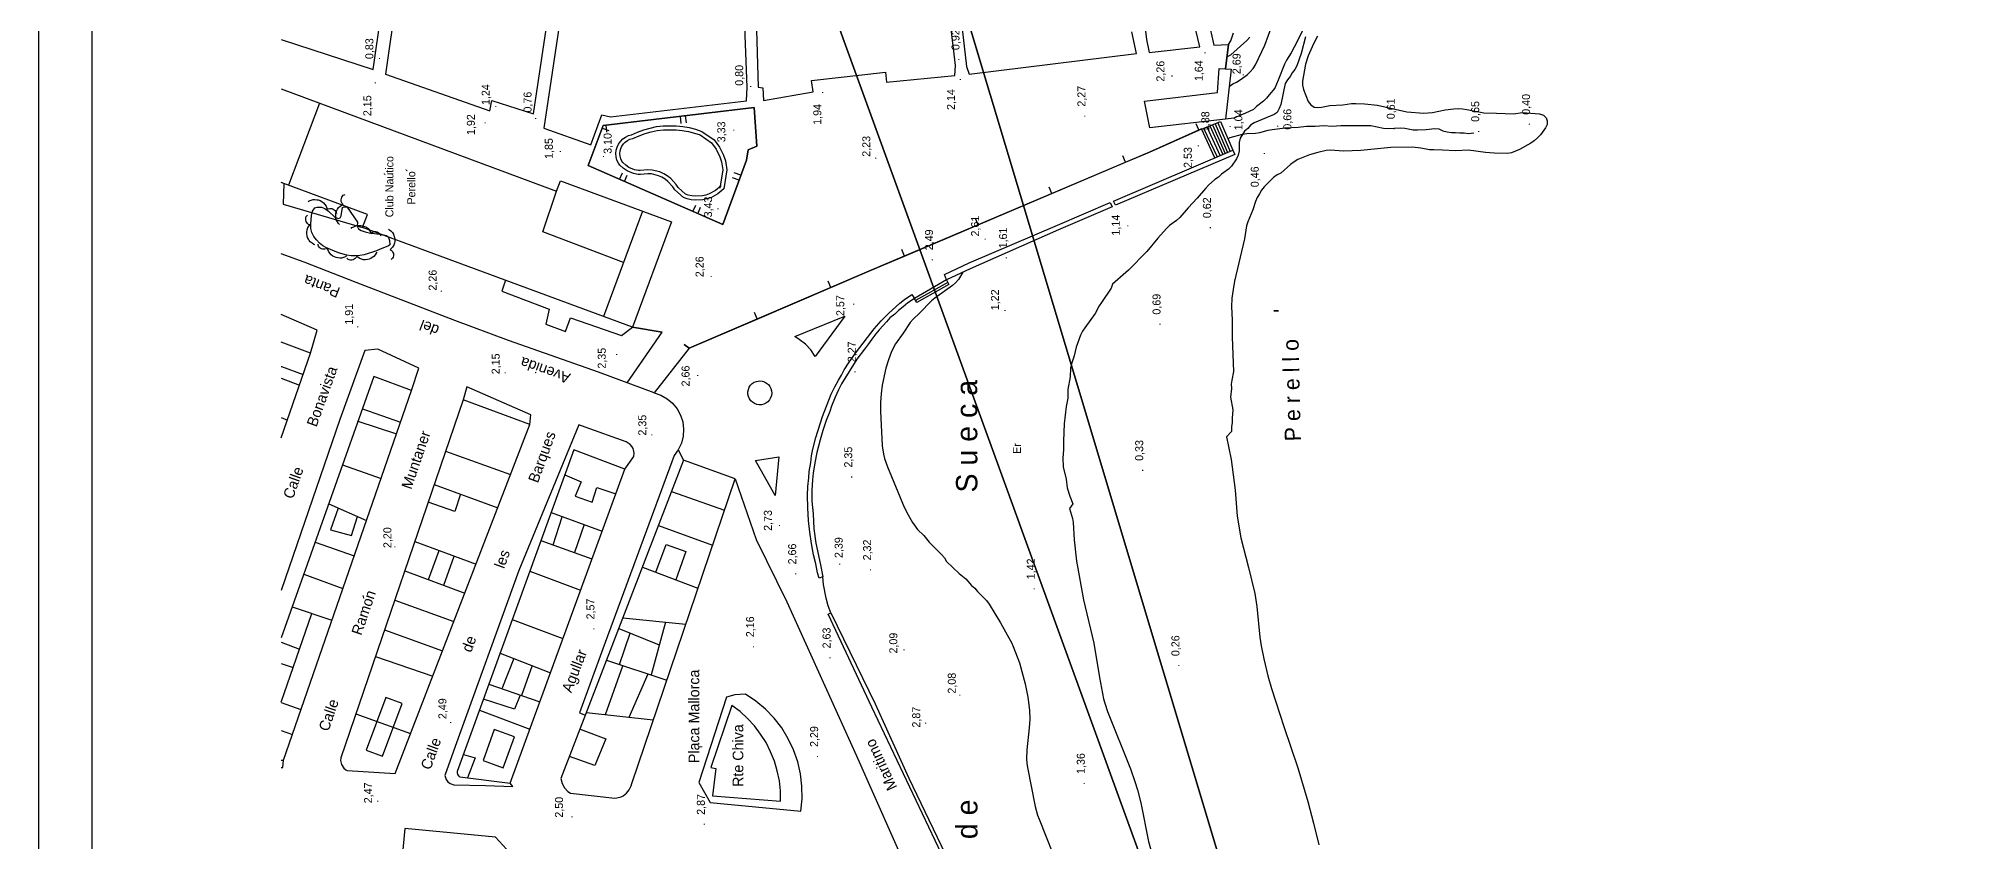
# Model space of a CAD drawing. Extents: x 735054 to 735644, y 4350981 to 4352008.
# Drawn here: x 735054.5 to 735415.9, y 4351273 to 4351423.5 of the extents above; entities that cross this region are included whole.
import ezdxf
from ezdxf.enums import TextEntityAlignment as Align

# ---------------------------------------------------------------- set-up
doc = ezdxf.new("R2010")
doc.units = 0
doc.layers.get('0').update_dxf_attribs({"linetype": 'CONTINUOUS'})
for name, color, linetype in [('1', 7, 'CONTINUOUS'), ('24', 7, 'CONTINUOUS'), ('26', 7, 'CONTINUOUS'), ('3', 7, 'CONTINUOUS'), ('36', 7, 'CONTINUOUS'), ('44', 7, 'CONTINUOUS'), ('48', 7, 'CONTINUOUS'), ('50', 7, 'CONTINUOUS'), ('53', 7, 'CONTINUOUS'), ('PATTERN_CLASS', 7, 'CONTINUOUS')]:
    doc.layers.add(name, color=color, linetype=linetype)

msp = doc.modelspace()

# ---------------------------------------------------------------- linework, layer by layer
at = {"layer": '1', "color": 0, "linetype": 'CONTINUOUS'}
for p, q in [((735276.98, 4351417.84), (735277.52, 4351422.41)), ((735174.73, 4351408.92), (735174.89, 4351407.6)), ((735175.72, 4351409.04), (735175.88, 4351407.71)), ((735160.14, 4351406.75), (735161.39, 4351406.29)), ((735160.83, 4351407.26), (735160.98, 4351405.94)), ((735271.98, 4351406.38), (735271.45, 4351407.56)), ((735271.99, 4351406.36), (735272.45, 4351406.57)), ((735274.95, 4351401.13), (735272.45, 4351406.57)), ((735272.88, 4351406.72), (735275.44, 4351401.33)), ((735273.49, 4351406.95), (735275.96, 4351401.56)), ((735274.02, 4351407.16), (735276.5, 4351401.79)), ((735274.51, 4351407.34), (735276.93, 4351401.97)), ((735275.04, 4351407.55), (735277.37, 4351402.16)), ((735275.54, 4351407.74), (735277.85, 4351402.36)), ((735163.41, 4351397.1), (735163.94, 4351398.32)), ((735186.16, 4351397.91), (735184.91, 4351398.37)), ((735258.24, 4351400.34), (735257.74, 4351401.53)), ((735164.32, 4351396.7), (735164.85, 4351397.92)), ((735185.81, 4351396.98), (735184.56, 4351397.44)), ((735244.43, 4351394.47), (735243.92, 4351395.67)), ((735177.15, 4351391.08), (735177.68, 4351392.3)), ((735178.06, 4351390.68), (735178.59, 4351391.9)), ((735230.61, 4351388.61), (735230.11, 4351389.81)), ((735216.8, 4351382.75), (735216.29, 4351383.95)), ((735189.21, 4351370.94), (735202.99, 4351376.85)), ((735202.99, 4351376.86), (735202.48, 4351378.06)), ((735224.68, 4351378.29), (735218.66, 4351374.78)), ((735224.92, 4351377.79), (735218.9, 4351374.39)), ((735165.84, 4351369.41), (735171.39, 4351368.5)), ((735189.2, 4351370.95), (735188.69, 4351372.15)), ((735164.81, 4351358.99), (735171.39, 4351368.5)), ((735117.34, 4351360.16), (735100, 4351311.17)), ((735174.41, 4351346.45), (735175.4, 4351344.46))]:
    msp.add_line(p, q, dxfattribs=at)
for points in [[(735157.03, 4351458.96), (735149.2, 4351406.7), (735158.03, 4351403.61), (735160.05, 4351409.21), (735161.71, 4351408.86), (735187.22, 4351411.82), (735187.29, 4351414.38), (735185.51, 4351461.4)], [(735187.98, 4351461.68), (735189.38, 4351414.4), (735190.26, 4351414.25), (735190.35, 4351411.89), (735199.67, 4351413.53), (735199.38, 4351415.66), (735213.22, 4351417.22), (735213.44, 4351415.37), (735226.27, 4351416.62), (735226.35, 4351418.48), (735221.58, 4351459.26)], [(735223.68, 4351459.55), (735228.42, 4351418.3), (735228.93, 4351416.83), (735260.28, 4351420.7), (735259.45, 4351424.79)], [(735257.71, 4351460.21), (735262.18, 4351423.31), (735262.64, 4351420.89), (735272.17, 4351421.96), (735271.13, 4351426.43)], [(735100, 4351423.36), (735117.2, 4351417.7), (735123.1, 4351458.62)], [(735125.45, 4351458.26), (735119.54, 4351416.85), (735139.1, 4351409.98), (735139.44, 4351411.92), (735147.29, 4351409.43), (735154.7, 4351459.13)], [(735277.65, 4351414.55), (735278.32, 4351415.01), (735279.05, 4351415.35), (735279.74, 4351415.76), (735281.02, 4351416.74), (735281.63, 4351417.3), (735282.15, 4351417.92), (735282.6, 4351418.6), (735284.32, 4351422.25), (735285.7, 4351426.05), (735286.89, 4351429.07), (735287.71, 4351430.47), (735288.39, 4351431.95), (735288.77, 4351433.53), (735289.26, 4351435.07), (735290.86, 4351438.81), (735291.61, 4351441.98), (735291.85, 4351442.75), (735292.5, 4351444.23), (735292.9, 4351444.93), (735293.79, 4351446.28), (735294.38, 4351447.78), (735294.34, 4351447.92)], [(735273.73, 4351427.01), (735274.82, 4351422.27), (735277.52, 4351422.41)], [(735261.82, 4351411.76), (735275.47, 4351413.38), (735275.76, 4351417.93), (735278.03, 4351417.77), (735276.95, 4351408.43), (735262.8, 4351406.76), (735261.82, 4351411.76)], [(735100, 4351414.12), (735151.58, 4351394.89), (735152.31, 4351396.87), (735173.14, 4351389.18), (735165.84, 4351369.41), (735115.22, 4351388.1), (735116.13, 4351390.56), (735100, 4351396.52)], [(735188.61, 4351410.57), (735189.16, 4351403.35), (735187.5, 4351402.67), (735187.2, 4351400.74), (735182.74, 4351388.63), (735157.49, 4351399.69), (735160.31, 4351407.2), (735188.61, 4351410.57)], [(735258.25, 4351400.32), (735262.7, 4351402.21), (735271.98, 4351406.36)], [(735272.47, 4351406.56), (735276.06, 4351407.94), (735278.38, 4351402.59)], [(735277.44, 4351404.75), (735277.86, 4351404.94), (735280.19, 4351405.59), (735281, 4351405.71), (735282.61, 4351405.77), (735283.4, 4351405.92), (735284.96, 4351406.34), (735285.75, 4351406.48), (735288.16, 4351406.81), (735290.57, 4351406.88), (735292.16, 4351407.1), (735293.77, 4351407.08), (735295.38, 4351407.22), (735296.99, 4351407.11), (735298.59, 4351407.2), (735304.22, 4351407.19), (735306.6, 4351406.74), (735307.4, 4351406.65), (735309.8, 4351406.78), (735310.6, 4351406.74), (735312.18, 4351406.42), (735312.98, 4351406.39), (735314.59, 4351406.46), (735316.19, 4351406.67), (735316.99, 4351406.57), (735317.71, 4351406.21), (735318.5, 4351406.02), (735319.31, 4351405.91), (735320.11, 4351405.92), (735320.91, 4351405.82), (735321.71, 4351405.84), (735322.5, 4351405.71), (735323.51, 4351405.87)], [(735256.33, 4351392.27), (735256.01, 4351393.05), (735278.38, 4351402.59), (735278.73, 4351401.8), (735256.33, 4351392.27)], [(735230.62, 4351388.6), (735244.43, 4351394.46), (735258.24, 4351400.32)], [(735255.72, 4351391.97), (735245.7, 4351387.69), (735229.13, 4351380.37), (735224.68, 4351378.29), (735224.32, 4351379.26), (735228.96, 4351381.45), (735245.46, 4351388.53), (735255.36, 4351392.78), (735255.72, 4351391.97)], [(735203, 4351376.85), (735210.56, 4351380.09), (735216.8, 4351382.74), (735230.61, 4351388.6)], [(735176.46, 4351365.48), (735169.9, 4351357.13), (735159.43, 4351360.96), (735142.58, 4351366.94), (735132.55, 4351370.67), (735114.04, 4351377.77), (735104.29, 4351381.58), (735100, 4351383.14)], [(735142.02, 4351378.2), (735141.33, 4351376.19), (735150.19, 4351372.8), (735149.59, 4351369.98), (735153.29, 4351368.63), (735154.19, 4351371.18), (735163.77, 4351367.85), (735165.84, 4351369.41)], [(735224.68, 4351378.29), (735225.1, 4351377.43), (735219.14, 4351374.01), (735218.66, 4351374.78)], [(735218.66, 4351374.78), (735217.45, 4351373.96), (735216.53, 4351373.24), (735215.69, 4351372.54), (735214.97, 4351371.87), (735214.08, 4351371.15), (735213.46, 4351370.42), (735212.83, 4351369.73), (735212.07, 4351368.93), (735211.43, 4351368.15), (735210.68, 4351367.19), (735210.08, 4351366.32), (735209.3, 4351365.32), (735207.87, 4351363.44), (735205.03, 4351358.81), (735204.44, 4351357.69), (735203.8, 4351356.32), (735203.15, 4351354.61), (735202.79, 4351353.63), (735202.12, 4351351.89), (735201.5, 4351350.07), (735201.02, 4351348.28), (735200.38, 4351345.93), (735200.02, 4351343.96), (735199.71, 4351342.02), (735199.57, 4351340.79), (735199.43, 4351338.89), (735199.46, 4351336.82), (735199.66, 4351334.43), (735199.79, 4351331.64), (735200.2, 4351328.94), (735201.04, 4351324.87), (735201.5, 4351322.64), (735200.8, 4351322.39), (735200.53, 4351323.36), (735200.16, 4351325.03), (735199.76, 4351326.77), (735199.39, 4351328.85), (735199.05, 4351331), (735198.81, 4351333.2), (735198.69, 4351335.52), (735198.64, 4351337.86), (735198.72, 4351339.53), (735198.86, 4351341.18), (735198.97, 4351342.37), (735199.25, 4351344.02), (735199.36, 4351345.29), (735199.6, 4351346.52), (735200.18, 4351348.76), (735201.47, 4351352.68), (735203.05, 4351356.87), (735203.75, 4351358.25), (735204.41, 4351359.46), (735204.98, 4351360.42), (735205.53, 4351361.4), (735206.44, 4351362.88), (735207.8, 4351364.82), (735211.13, 4351369.09), (735212.42, 4351370.59), (735213.81, 4351371.99), (735215.91, 4351373.9), (735216.81, 4351374.6), (735218.18, 4351375.53), (735218.66, 4351374.78)], [(735105.46, 4351364.57), (735106.75, 4351368.87), (735100, 4351371.8)], [(735175.53, 4351366.14), (735176.46, 4351365.48), (735189.2, 4351370.94)], [(735100, 4351348.7), (735105.46, 4351364.57), (735100, 4351366.63)], [(735124.41, 4351357.56), (735125.76, 4351361.74), (735118.11, 4351365.32), (735115.64, 4351365.04), (735111, 4351352.12), (735100, 4351320.06)], [(735100, 4351288.25), (735100.4, 4351288.22), (735124.41, 4351357.56), (735117.34, 4351360.16)], [(735146.61, 4351351.2), (735146.79, 4351352.96), (735134.78, 4351358.26), (735134.11, 4351355.82)], [(735134.11, 4351355.82), (735111.16, 4351288.71), (735111.1, 4351288.18), (735111.27, 4351287.42), (735111.71, 4351286.77), (735112.12, 4351286.45), (735112.36, 4351286.34), (735121.35, 4351285.77), (735146.61, 4351351.2), (735134.11, 4351355.82)], [(735169.9, 4351357.13), (735171.16, 4351356.68), (735172.32, 4351356.01), (735173.34, 4351355.14), (735174.19, 4351354.1), (735174.82, 4351352.91), (735175.23, 4351351.64), (735175.39, 4351350.3), (735175.31, 4351348.97), (735174.98, 4351347.67), (735174.41, 4351346.45), (735173.64, 4351345.36), (735160.27, 4351309.13), (735155.87, 4351297.14), (735157, 4351296.68)], [(735164.39, 4351342.8), (735166.08, 4351345.2), (735166.13, 4351345.8), (735166.03, 4351346.4), (735165.93, 4351346.69), (735165.78, 4351346.96), (735165.4, 4351347.43), (735164.63, 4351347.92), (735156.96, 4351350.7), (735155.77, 4351351.09), (735144.55, 4351323.83), (735132.56, 4351290.81), (735130.67, 4351285.39), (735130.91, 4351284.64), (735131.23, 4351284.22), (735131.63, 4351283.89), (735132.36, 4351283.61), (735138.3, 4351283.52), (735143.39, 4351283.3), (735142.89, 4351283.97)], [(735154.82, 4351346.4), (735132.99, 4351286.14), (735132.96, 4351285.9), (735133.03, 4351285.55), (735133.25, 4351285.26), (735133.35, 4351285.19), (735133.46, 4351285.14), (735142.89, 4351283.97), (735164.39, 4351342.8), (735154.82, 4351346.4)], [(735175.4, 4351344.46), (735152.42, 4351284.79), (735152.62, 4351283.88), (735153.05, 4351283.07), (735153.69, 4351282.4), (735154.21, 4351282.07), (735162.5, 4351281.12), (735162.9, 4351281.16), (735163.69, 4351281.38), (735164.06, 4351281.57), (735164.71, 4351282.06), (735165.23, 4351282.7), (735165.57, 4351283.45), (735165.68, 4351283.85), (735185.04, 4351340.97), (735175.4, 4351344.46)], [(735185.04, 4351340.97), (735189.03, 4351329.59), (735194.76, 4351317.92)], [(735203.03, 4351315.89), (735202.5, 4351317.2), (735202.13, 4351318.59), (735201.61, 4351321.15), (735201.5, 4351322.64)], [(735194.76, 4351317.92), (735207.79, 4351289.08), (735224.99, 4351250.35)], [(735202.51, 4351315.63), (735203.03, 4351315.89), (735211.28, 4351298.78), (735217.62, 4351284.85), (735241.03, 4351236.08), (735240.36, 4351235.7), (735210.68, 4351298.2), (735202.51, 4351315.63)], [(735178.24, 4351284.06), (735180.41, 4351280.32), (735197.38, 4351278.68), (735197.61, 4351281.01), (735197.58, 4351283.35), (735197.31, 4351285.67), (735196.79, 4351287.95), (735196.02, 4351290.17), (735195.02, 4351292.28), (735193.79, 4351294.28), (735192.36, 4351296.13), (735190.74, 4351297.82), (735188.94, 4351299.32), (735187, 4351300.63), (735185.03, 4351300.49), (735183.47, 4351300.06), (735178.24, 4351284.06)], [(735180.81, 4351281.57), (735193.59, 4351280.58), (735193.55, 4351282.48), (735193.35, 4351284.38), (735192.97, 4351286.24), (735192.43, 4351288.07), (735191.72, 4351289.84), (735190.86, 4351291.54), (735189.84, 4351293.15), (735188.68, 4351294.67), (735187.4, 4351296.07), (735185.99, 4351297.36), (735184.47, 4351298.51), (735180.49, 4351286.87), (735181.42, 4351286.69), (735180.81, 4351281.57)], [(735100, 4351286.89), (735100.3, 4351286.86), (735100.4, 4351288.22)], [(735123.18, 4351275.43), (735111.55, 4351152.06), (735113.25, 4351150.2), (735129.66, 4351148.53), (735131.88, 4351150.1), (735142.24, 4351271.59), (735140.12, 4351273.8), (735123.18, 4351275.43)]]:
    msp.add_lwpolyline(points, dxfattribs=at)
at = {"layer": '24', "color": 0, "linetype": 'CONTINUOUS'}
for points in [[(735294.2, 4351423.95), (735293.49, 4351422.5), (735292.5, 4351420.27), (735292, 4351418.73), (735291.42, 4351415.56), (735291.39, 4351414.76), (735291.57, 4351413.98), (735292.47, 4351411.73), (735292.94, 4351411.08), (735293.58, 4351410.65), (735294.15, 4351410.59), (735294.96, 4351410.67), (735296.55, 4351410.97), (735298.99, 4351411.07), (735300.61, 4351411.32), (735301.42, 4351411.36), (735303.04, 4351411.31), (735305.46, 4351411.01), (735310.97, 4351409.78), (735314.18, 4351409.55), (735315.8, 4351409.65), (735318.18, 4351410.15), (735319.79, 4351410.37), (735320.6, 4351410.41), (735321.4, 4351410.36), (735322.19, 4351410.23), (735325.37, 4351409.57), (735327.79, 4351409.55), (735330.99, 4351409.4), (735332.61, 4351409.63), (735334.23, 4351409.56), (735335.84, 4351409.4), (735336.61, 4351409.13), (735337.08, 4351408.67), (735337.29, 4351408.09), (735337.26, 4351407.38), (735336.96, 4351406.79), (735335.99, 4351405.49), (735335.46, 4351404.89), (735334.85, 4351404.36), (735334.18, 4351403.92), (735332.07, 4351402.73), (735331.35, 4351402.38), (735330.57, 4351402.12), (735329.76, 4351402), (735327.34, 4351402.02), (735325.74, 4351402.16), (735322.52, 4351402.58), (735320.09, 4351402.49), (735317.65, 4351402.62), (735316.03, 4351402.63), (735315.22, 4351402.68), (735313.62, 4351402.97), (735312.02, 4351403.17), (735307.99, 4351403.11), (735302.32, 4351402.56), (735300.7, 4351402.46), (735299.08, 4351402.42), (735296.67, 4351402.58), (735295.87, 4351402.51), (735294.29, 4351402.17), (735292.74, 4351401.74), (735290.51, 4351400.82), (735289.82, 4351400.4), (735289.18, 4351399.89), (735287.35, 4351398.3), (735286.63, 4351397.95), (735285.96, 4351397.5), (735284.25, 4351395.75), (735283.74, 4351395.11), (735283.32, 4351394.42), (735282.93, 4351393.7), (735282.62, 4351392.96), (735282.09, 4351391.43), (735281.15, 4351389.18), (735280.92, 4351388.39), (735280.54, 4351385.98), (735278.69, 4351378.04), (735278.4, 4351376.45), (735278.17, 4351374.83), (735278.08, 4351373.21), (735278.24, 4351370.78)], [(735278.24, 4351370.78), (735278.23, 4351367.54), (735278.49, 4351361.08), (735278.14, 4351359.51), (735278.04, 4351358.71), (735278.07, 4351357.91), (735277.93, 4351356.31), (735278.37, 4351353.94), (735278.23, 4351352.34), (735278.24, 4351351.54), (735278.08, 4351350.75), (735278.1, 4351349.84)], [(735278.1, 4351349.84), (735277.17, 4351348.89), (735278.06, 4351344.61), (735278.8, 4351338.86), (735279.14, 4351333.99), (735279.86, 4351329.92), (735281.31, 4351324.35), (735282.45, 4351319.5), (735282.85, 4351317.05), (735283.44, 4351311.31), (735283.69, 4351309.67), (735284.16, 4351307.27), (735284.92, 4351304.06), (735285.6, 4351301.69), (735287.91, 4351294.58), (735290.54, 4351286.83), (735292.43, 4351280.51), (735293.46, 4351276.47), (735294.44, 4351272.4)]]:
    msp.add_lwpolyline(points, dxfattribs=at)
at = {"layer": '26', "color": 0, "linetype": 'CONTINUOUS'}
for points in [[(735182.93, 4351395.36), (735181.79, 4351394.39), (735180.48, 4351393.69), (735179.77, 4351393.46), (735179.04, 4351393.3), (735177.56, 4351393.22), (735176.82, 4351393.3), (735176.09, 4351393.46), (735175.39, 4351393.7), (735173.78, 4351395.13), (735173.41, 4351395.71), (735172.48, 4351396.73), (735171.93, 4351397.16), (735171.34, 4351397.51), (735170.71, 4351397.8), (735169.37, 4351398.13), (735168.68, 4351398.18), (735167.31, 4351398.03), (735166.87, 4351398.05), (735166.01, 4351398.21), (735164.8, 4351398.71), (735164.08, 4351399.21), (735163.45, 4351399.81), (735163.18, 4351400.16), (735162.92, 4351400.72), (735162.76, 4351401.33), (735162.71, 4351401.95), (735162.77, 4351402.57), (735162.93, 4351403.17), (735163.19, 4351403.74), (735163.55, 4351404.25), (735163.99, 4351404.69), (735164.49, 4351405.06), (735165.06, 4351405.33), (735165.66, 4351405.5), (735166.78, 4351406), (735167.94, 4351406.42), (735169.13, 4351406.75), (735170.34, 4351407), (735171.56, 4351407.15), (735174.02, 4351407.17), (735175.25, 4351407.04), (735176.46, 4351406.82), (735177.66, 4351406.51), (735178.83, 4351406.12), (735181.15, 4351404.54), (735182.14, 4351403.17), (735182.89, 4351401.64), (735183.23, 4351400.57), (735183.5, 4351398.9), (735182.93, 4351395.36)], [(735182.44, 4351395.93), (735181.37, 4351395.01), (735180.19, 4351394.38), (735179.57, 4351394.18), (735178.94, 4351394.05), (735177.58, 4351393.97), (735176.94, 4351394.04), (735176.29, 4351394.18), (735175.78, 4351394.36), (735174.36, 4351395.62), (735174.01, 4351396.17), (735172.99, 4351397.28), (735172.35, 4351397.78), (735171.69, 4351398.17), (735170.96, 4351398.51), (735169.49, 4351398.87), (735168.67, 4351398.93), (735167.29, 4351398.78), (735166.96, 4351398.8), (735166.22, 4351398.93), (735165.16, 4351399.37), (735164.56, 4351399.79), (735164.01, 4351400.31), (735163.82, 4351400.55), (735163.63, 4351400.98), (735163.5, 4351401.46), (735163.46, 4351401.94), (735163.51, 4351402.44), (735163.64, 4351402.92), (735163.84, 4351403.36), (735164.13, 4351403.77), (735164.48, 4351404.12), (735164.88, 4351404.41), (735165.32, 4351404.63), (735165.92, 4351404.79), (735167.06, 4351405.3), (735168.17, 4351405.7), (735169.31, 4351406.02), (735170.46, 4351406.26), (735171.61, 4351406.4), (735173.98, 4351406.42), (735175.14, 4351406.3), (735176.3, 4351406.09), (735177.45, 4351405.79), (735178.49, 4351405.44), (735180.62, 4351403.99), (735181.49, 4351402.78), (735182.19, 4351401.36), (735182.5, 4351400.4), (735182.74, 4351398.9), (735182.19, 4351395.48)]]:
    msp.add_lwpolyline(points, dxfattribs=at)
at = {"layer": '3', "color": 0, "linetype": 'CONTINUOUS'}
for p, q in [((735107.19, 4351411.43), (735101.32, 4351396.03)), ((735167.69, 4351391.18), (735160.38, 4351371.42)), ((735100, 4351359.87), (735103.38, 4351358.53)), ((735100, 4351352.46), (735101.14, 4351352.01)), ((735114.37, 4351351.78), (735121.6, 4351349.44)), ((735115.19, 4351354.09), (735122.33, 4351351.58)), ((735130.8, 4351346.15), (735142.98, 4351341.82)), ((735111.49, 4351343.64), (735118.69, 4351341.06)), ((735128.66, 4351339.9), (735140.57, 4351335.57)), ((735173.16, 4351338.64), (735183.05, 4351335.1)), ((735108.88, 4351336.27), (735115.96, 4351333.18)), ((735150.56, 4351334.65), (735160.14, 4351331.19)), ((735150.98, 4351328.59), (735152.66, 4351333.89)), ((735148.67, 4351329.43), (735158.23, 4351325.96)), ((735156.76, 4351332.4), (735154.94, 4351327.15)), ((735170.69, 4351332.23), (735180.84, 4351328.58)), ((735106.35, 4351329.13), (735113.67, 4351326.54)), ((735125.02, 4351329.26), (735136.5, 4351325.01)), ((735127.57, 4351322.1), (735129.59, 4351327.56)), ((735130.46, 4351321.03), (735132.43, 4351326.51)), ((735104.21, 4351323.09), (735111.56, 4351320.45)), ((735123.14, 4351323.75), (735134.4, 4351319.57)), ((735146.59, 4351323.7), (735156.09, 4351320.1)), ((735167.69, 4351324.44), (735178.1, 4351320.5)), ((735100, 4351299.1), (735105.74, 4351315.75)), ((735102.05, 4351316.98), (735109.5, 4351314.51)), ((735121.26, 4351318.25), (735132.34, 4351314.24)), ((735164.02, 4351314.91), (735175.82, 4351313.77)), ((735119.36, 4351312.7), (735130.22, 4351308.75)), ((735143.3, 4351314.61), (735152.78, 4351311.03)), ((735163.25, 4351312.93), (735170.83, 4351309.84)), ((735163.38, 4351306.17), (735165.42, 4351312.04)), ((735171.99, 4351314.13), (735169.32, 4351304.23)), ((735100, 4351310.36), (735103.42, 4351309.03)), ((735117.65, 4351307.71), (735128.39, 4351304.02)), ((735141.01, 4351308.29), (735150.45, 4351304.65)), ((735100, 4351306.36), (735102.24, 4351305.62)), ((735143.57, 4351307.3), (735141.35, 4351301.63)), ((735147, 4351305.98), (735145.03, 4351300.35)), ((735160.78, 4351296.78), (735164.03, 4351305.96)), ((735160.96, 4351306.97), (735172.26, 4351303.27)), ((735165.2, 4351296.3), (735168.75, 4351304.41)), ((735138.91, 4351302.49), (735148.44, 4351299.16)), ((735100, 4351299.07), (735103.69, 4351297.73)), ((735113.96, 4351296.91), (735124.24, 4351293.25)), ((735137.14, 4351297.6), (735146.57, 4351294.06)), ((735157.19, 4351297.17), (735169.73, 4351295.82)), ((735100, 4351293.84), (735102.08, 4351293.09))]:
    msp.add_line(p, q, dxfattribs=at)
for points in [[(735164.11, 4351381.52), (735149, 4351387.27), (735151.58, 4351394.89)], [(735100, 4351362.03), (735100.01, 4351362.06), (735104.07, 4351360.53)], [(735153.12, 4351341.71), (735156.18, 4351340.42), (735155.09, 4351337.71), (735158.26, 4351336.6), (735159.17, 4351339.37), (735162.7, 4351338.18)], [(735133.6, 4351338.1), (735132.5, 4351334.87), (735127.54, 4351336.61)], [(735110.65, 4351335.49), (735109.21, 4351331.44), (735113.14, 4351330.39), (735114.27, 4351333.91)], [(735170.22, 4351323.47), (735172.15, 4351328.69), (735175.8, 4351327.37), (735173.93, 4351322.07)], [(735144.76, 4351300.44), (735143.72, 4351297.79), (735137.9, 4351299.71)], [(735119.62, 4351300), (735115.93, 4351290.15), (735118.97, 4351289), (735122.66, 4351298.85), (735119.62, 4351300)], [(735139.92, 4351293.99), (735137.81, 4351288.19), (735141.59, 4351286.81), (735143.7, 4351292.61), (735139.92, 4351293.99)], [(735155.99, 4351294.06), (735160.82, 4351292.26), (735158.77, 4351287.22), (735154.02, 4351288.94)], [(735134.13, 4351289.29), (735136.32, 4351288.69), (735134.93, 4351284.95)]]:
    msp.add_lwpolyline(points, dxfattribs=at)
at = {"layer": '44', "color": 0, "linetype": 'CONTINUOUS'}
for points in [[(735291.98, 4351423.86), (735291.17, 4351420.73), (735290.37, 4351418.43), (735290, 4351417.72), (735289.49, 4351417.09), (735289.1, 4351416.38), (735288.57, 4351415.78), (735288.17, 4351415.07), (735287.32, 4351411.13), (735287.04, 4351410.38), (735286.64, 4351409.68), (735286.09, 4351409.26), (735282.36, 4351407.71), (735281.67, 4351407.28), (735281.16, 4351406.66), (735280.52, 4351406.18), (735279.71, 4351404.85), (735279.53, 4351404.06), (735279.54, 4351402.46), (735279.38, 4351401.67), (735279.02, 4351400.95), (735278.13, 4351399.61), (735277.54, 4351399.05), (735276.21, 4351398.12), (735275.65, 4351397.53), (735274.98, 4351397.09), (735273.78, 4351396.02), (735273.22, 4351395.44), (735271.66, 4351393.57), (735269.96, 4351391.81), (735268.42, 4351389.95), (735267.8, 4351389.41), (735266.5, 4351388.47), (735265.92, 4351387.91), (735264.3, 4351386.1), (735262.22, 4351383.63), (735258.78, 4351380.13), (735255.78, 4351377.46), (735255.56, 4351376.71), (735253.71, 4351374.07), (735253.27, 4351373.39), (735252.53, 4351371.95), (735250.64, 4351369.32), (735250.19, 4351368.65), (735249.81, 4351367.94), (735248.98, 4351365.66), (735248.59, 4351364.07), (735248.11, 4351362.53), (735247.95, 4351361.72), (735247.84, 4351360.12), (735247.42, 4351357.71), (735247.42, 4351356.11), (735247.14, 4351354.53), (735246.74, 4351351.32), (735246.63, 4351348.09), (735246.64, 4351346.49), (735246.49, 4351344.87), (735246.54, 4351343.25)], [(735291.46, 4351425.16), (735290.44, 4351422.95), (735289.29, 4351420.81), (735288.42, 4351419.45), (735288.05, 4351418.74), (735286.87, 4351415.69), (735286.21, 4351414.19), (735285.13, 4351412.98), (735284.65, 4351412.33), (735284.07, 4351411.77), (735282.77, 4351410.79), (735282.2, 4351410.21), (735280.75, 4351409.54), (735278.51, 4351408.62), (735276.95, 4351408.43)], [(735277.24, 4351420.09), (735277.95, 4351420.46), (735280.95, 4351423.18), (735281.52, 4351423.76)], [(735277.52, 4351422.41), (735277.99, 4351423.06), (735278.47, 4351424.58)], [(735227.73, 4351379.72), (735226.91, 4351378.34), (735226.38, 4351377.74), (735225.78, 4351377.21), (735222.5, 4351374.84), (735221.88, 4351374.33), (735219.61, 4351372.02), (735218.41, 4351370.92), (735217.87, 4351370.32), (735216.53, 4351368.28), (735215.12, 4351366.28), (735214.36, 4351364.84), (735213.78, 4351363.32), (735213.31, 4351361.74), (735212.63, 4351358.52), (735212.42, 4351356.9), (735212.32, 4351355.28), (735212.3, 4351353.65), (735212.62, 4351347.19), (735212.87, 4351345.59), (735213.07, 4351344.79), (735213.6, 4351343.22), (735216.73, 4351335.68), (735217.47, 4351334.23), (735218.31, 4351332.81), (735219.27, 4351331.5), (735220.43, 4351330.35), (735221.44, 4351329.09), (735223.77, 4351326.81), (735224.28, 4351326.19), (735224.69, 4351325.49), (735227.06, 4351323.26), (735228.3, 4351322.22), (735229.35, 4351320.99), (735229.99, 4351320.51), (735230.5, 4351319.89), (735232.21, 4351318.15), (735232.68, 4351317.5), (735234.82, 4351314.02), (735236.39, 4351311.21)], [(735246.54, 4351343.25), (735247.09, 4351340.9), (735247.32, 4351339.31), (735247.78, 4351337.76), (735248.37, 4351336.27)], [(735248.37, 4351336.27), (735247.75, 4351335.42), (735248.31, 4351333.56), (735248.44, 4351332.77), (735248.64, 4351329.55), (735249.07, 4351325.53), (735250.34, 4351318.29), (735252.27, 4351310.21), (735253.36, 4351303.73), (735254.14, 4351299.75), (735254.36, 4351298.94), (735254.88, 4351297.37), (735259.18, 4351286.6), (735259.98, 4351284.23), (735260.47, 4351282.66), (735261.09, 4351280.26), (735262.54, 4351273.03), (735262.96, 4351271.43)], [(735236.39, 4351311.21), (735236.88, 4351310.33), (735237.2, 4351309.58), (735238.34, 4351306.52), (735239.43, 4351302.55), (735239.95, 4351300.07), (735240.23, 4351297.62), (735240.29, 4351295.96), (735240.2, 4351294.33), (735239.75, 4351290.18), (735239.7, 4351288.51), (735239.75, 4351287.67), (735239.86, 4351286.87), (735241.32, 4351279.56), (735241.76, 4351277.93), (735242.03, 4351277.17), (735249.68, 4351257.92)]]:
    msp.add_lwpolyline(points, dxfattribs=at)
at = {"layer": '53', "color": 0, "linetype": 'CONTINUOUS'}
for points in [[(735100.5, 4351396.33), (735100.33, 4351392.46), (735115.22, 4351388.1)], [(735105.05, 4351392.97), (735105.24, 4351393.1), (735105.58, 4351393.23), (735105.99, 4351393.34), (735106.31, 4351393.35), (735106.63, 4351393.31), (735106.94, 4351393.26), (735107.27, 4351393.15), (735107.6, 4351392.97), (735107.91, 4351392.74), (735108.17, 4351392.44), (735108.39, 4351392.07), (735108.52, 4351391.72), (735108.55, 4351391.48), (735108.8, 4351391.6), (735109.08, 4351391.69), (735109.29, 4351391.69), (735109.5, 4351391.66), (735109.74, 4351391.56), (735109.93, 4351391.44), (735110.12, 4351391.27), (735110.25, 4351391.1), (735110.29, 4351390.9), (735110.32, 4351390.74)], [(735110.89, 4351388.66), (735110.71, 4351388.82), (735110.52, 4351389.13), (735110.32, 4351389.5), (735110.25, 4351389.81), (735110.22, 4351390.13), (735110.2, 4351390.45), (735110.24, 4351390.8), (735110.35, 4351391.16), (735110.51, 4351391.51), (735110.74, 4351391.83), (735111.06, 4351392.12), (735111.38, 4351392.32), (735111.61, 4351392.41), (735111.43, 4351392.62), (735111.29, 4351392.87), (735111.25, 4351393.08), (735111.22, 4351393.29), (735111.27, 4351393.55), (735111.35, 4351393.76), (735111.48, 4351393.98), (735111.62, 4351394.14), (735111.81, 4351394.22), (735111.95, 4351394.28)], [(735106.31, 4351384.88), (735106.08, 4351384.94), (735105.77, 4351385.14), (735105.44, 4351385.4), (735105.24, 4351385.64), (735105.08, 4351385.92), (735104.92, 4351386.2), (735104.82, 4351386.54), (735104.76, 4351386.91), (735104.76, 4351387.3), (735104.83, 4351387.68), (735105, 4351388.08), (735105.2, 4351388.39), (735105.37, 4351388.57), (735105.12, 4351388.69), (735104.88, 4351388.86), (735104.76, 4351389.03), (735104.65, 4351389.21), (735104.58, 4351389.46), (735104.57, 4351389.68), (735104.58, 4351389.94), (735104.64, 4351390.15), (735104.78, 4351390.3), (735104.89, 4351390.42)], [(735113.09, 4351387.91), (735113.25, 4351388.07), (735113.57, 4351388.25), (735113.96, 4351388.43), (735114.27, 4351388.49), (735114.59, 4351388.5), (735114.91, 4351388.5), (735115.26, 4351388.44), (735115.61, 4351388.31), (735115.95, 4351388.14), (735116.25, 4351387.89), (735116.53, 4351387.55), (735116.71, 4351387.23), (735116.79, 4351387), (735117.01, 4351387.16), (735117.27, 4351387.29), (735117.48, 4351387.32), (735117.69, 4351387.33), (735117.95, 4351387.27), (735118.15, 4351387.18), (735118.36, 4351387.05), (735118.52, 4351386.89), (735118.59, 4351386.7), (735118.65, 4351386.55)], [(735120.07, 4351387.8), (735120.28, 4351387.69), (735120.56, 4351387.45), (735120.84, 4351387.14), (735121, 4351386.86), (735121.11, 4351386.56), (735121.22, 4351386.26), (735121.27, 4351385.91), (735121.26, 4351385.54), (735121.21, 4351385.15), (735121.07, 4351384.79), (735120.84, 4351384.42), (735120.59, 4351384.15), (735120.39, 4351384), (735120.62, 4351383.84), (735120.82, 4351383.63), (735120.92, 4351383.44), (735121, 4351383.25), (735121.02, 4351382.99), (735121, 4351382.77), (735120.94, 4351382.52), (735120.85, 4351382.32), (735120.69, 4351382.2), (735120.57, 4351382.1)], [(735112.19, 4351382.77), (735112.01, 4351382.63), (735111.66, 4351382.5), (735111.26, 4351382.38), (735110.94, 4351382.37), (735110.62, 4351382.41), (735110.3, 4351382.45), (735109.97, 4351382.57), (735109.64, 4351382.75), (735109.33, 4351382.98), (735109.07, 4351383.27), (735108.84, 4351383.64), (735108.72, 4351383.98), (735108.68, 4351384.23), (735108.43, 4351384.1), (735108.15, 4351384.01), (735107.94, 4351384.01), (735107.73, 4351384.03), (735107.49, 4351384.13), (735107.3, 4351384.25), (735107.11, 4351384.42), (735106.98, 4351384.59), (735106.94, 4351384.79), (735106.91, 4351384.95)], [(735117.89, 4351383.48), (735117.81, 4351383.26), (735117.59, 4351382.96), (735117.32, 4351382.64), (735117.06, 4351382.46), (735116.78, 4351382.31), (735116.49, 4351382.17), (735116.15, 4351382.08), (735115.78, 4351382.04), (735115.39, 4351382.06), (735115.01, 4351382.15), (735114.62, 4351382.34), (735114.32, 4351382.55), (735114.15, 4351382.73), (735114.02, 4351382.49), (735113.84, 4351382.26), (735113.66, 4351382.15), (735113.47, 4351382.05), (735113.22, 4351382), (735113, 4351381.99), (735112.74, 4351382.02), (735112.54, 4351382.09), (735112.39, 4351382.24), (735112.28, 4351382.35)], [(735205.64, 4351371.46), (735200.08, 4351363.94), (735199.23, 4351365.14), (735198.23, 4351366.21), (735197.09, 4351367.13), (735196.26, 4351367.65), (735205.64, 4351371.46)], [(735189.69, 4351359.33), (735190.13, 4351359.29), (735190.56, 4351359.16), (735190.95, 4351358.94), (735191.29, 4351358.65), (735191.57, 4351358.3), (735191.77, 4351357.91), (735191.89, 4351357.47), (735191.92, 4351357.03), (735191.86, 4351356.58), (735191.72, 4351356.16), (735191.49, 4351355.78), (735191.2, 4351355.44), (735190.84, 4351355.18), (735190.43, 4351354.99), (735190, 4351354.88), (735189.55, 4351354.86), (735189.11, 4351354.93), (735188.69, 4351355.09), (735188.31, 4351355.33), (735187.99, 4351355.63), (735187.73, 4351356), (735187.55, 4351356.41), (735187.46, 4351356.85), (735187.46, 4351357.3), (735187.54, 4351357.73), (735187.71, 4351358.15), (735187.96, 4351358.52), (735188.28, 4351358.83), (735188.65, 4351359.08), (735189.06, 4351359.25), (735189.69, 4351359.33)], [(735192.57, 4351337.87), (735188.89, 4351344.44), (735193.26, 4351345.09), (735192.57, 4351337.87)]]:
    msp.add_lwpolyline(points, dxfattribs=at)
at = {"layer": 'PATTERN_CLASS', "color": 0, "linetype": 'CONTINUOUS'}
for p, q in [((735277.52, 4351422.41), (735276.98, 4351417.84)), ((735171.39, 4351368.5), (735165.84, 4351369.41))]:
    msp.add_line(p, q, dxfattribs=at)
for points in [[(735188.61, 4351410.57), (735160.31, 4351407.2), (735157.49, 4351399.69), (735182.74, 4351388.63), (735187.2, 4351400.74), (735187.5, 4351402.67), (735189.16, 4351403.35), (735188.61, 4351410.57)], [(735272.45, 4351406.57), (735262.7, 4351402.21), (735210.56, 4351380.09), (735176.46, 4351365.48), (735175.53, 4351366.14)], [(735114.26, 4351389.12), (735114.24, 4351388.32), (735114.5, 4351387.82), (735114.95, 4351387.55), (735115.71, 4351387.27), (735116.49, 4351387.08), (735118.91, 4351386.8), (735119.69, 4351386.59), (735120.07, 4351386.21), (735120.26, 4351385.64), (735120.33, 4351384.83), (735120.07, 4351384.66), (735119.32, 4351384.34), (735118.56, 4351384.03), (735117.82, 4351383.72), (735115.51, 4351383), (735114.72, 4351382.84), (735113.9, 4351382.78), (735113.1, 4351382.78), (735112.29, 4351382.89), (735110.73, 4351383.37), (735108.5, 4351384.29), (735107.8, 4351384.69), (735107.15, 4351385.17), (735106.58, 4351385.77), (735106.09, 4351386.42), (735105.72, 4351387.16), (735105.52, 4351387.94), (735105.51, 4351388.75), (735105.59, 4351389.55), (735105.68, 4351390.35), (735105.87, 4351391.13), (735106.31, 4351391.78), (735106.73, 4351391.92), (735107.53, 4351391.92), (735108.17, 4351391.65), (735108.85, 4351391.19), (735110.01, 4351390.04), (735110.69, 4351389.76), (735111.05, 4351389.91), (735111.19, 4351390.27), (735111.49, 4351391.85), (735111.81, 4351391.98), (735112.36, 4351391.91), (735114.26, 4351389.12)]]:
    msp.add_lwpolyline(points, dxfattribs=at)

# ---------------------------------------------------------------- texts
at = {"layer": '36', "color": 0, "linetype": 'CONTINUOUS'}
msp.add_text('Er', height=1.5, rotation=90, dxfattribs=at).set_placement((735238.63, 4351345.67))
at = {"layer": '48', "color": 0, "linetype": 'CONTINUOUS'}
for s, p in [(' 0,83', (735117.25, 4351419.11)), (' 0,92', (735227.11, 4351420.8)), ('.', (735118.52, 4351419.52)), ('.', (735273.23, 4351420.55)), (' 2,69', (735279.8, 4351416.28)), (' 0,80', (735186.58, 4351414.11)), ('.', (735227.11, 4351419.3)), (' 2,26', (735265.52, 4351414.89)), ('.', (735267.07, 4351416.22)), (' 1,64', (735272.72, 4351414.98)), ('.', (735280.45, 4351416.46)), (' 2,15', (735116.87, 4351408.42)), ('.', (735117.76, 4351414.92)), (' 1,24', (735139.06, 4351410.5)), (' 0,76', (735146.91, 4351409.09)), ('.', (735188.11, 4351414.26)), ('.', (735201.61, 4351413.14)), (' 2,14', (735226.27, 4351409.57)), ('.', (735227.39, 4351415.57)), (' 2,27', (735250.72, 4351410.19)), (' 0,40', (735334.05, 4351408.67)), (' 1,92', (735136.28, 4351404.88)), ('.', (735140.33, 4351410.53)), (' 1,94', (735201.22, 4351406.79)), ('.', (735250.72, 4351408.69)), (' 1,88', (735273.94, 4351405.41)), (' 1,04', (735280.14, 4351405.77)), (' 0,66', (735289.32, 4351405.88)), (' 0,61', (735308.7, 4351407.84)), (' 0,65', (735324.53, 4351407.34)), ('.', (735138.32, 4351407.45)), ('.', (735147.8, 4351408.23)), (' 3,10', (735161.91, 4351401.35)), (' 3,33', (735183.22, 4351403.51)), ('.', (735184.93, 4351406.09)), ('.', (735277.96, 4351406.74)), ('.', (735286.86, 4351406.82)), ('.', (735308.7, 4351406.34)), ('.', (735324.53, 4351405.84)), ('.', (735334.05, 4351407.17)), (' 1,85', (735150.89, 4351400.4)), ('.', (735152.42, 4351402.07)), (' 2,23', (735210.4, 4351400.8)), (' 2,53', (735270.66, 4351398.71)), ('.', (735271.98, 4351403.1)), ('.', (735275.36, 4351404.29)), ('.', (735284.37, 4351401.69)), ('.', (735160.51, 4351401.12)), ('.', (735211.53, 4351400.8)), (' 0,46', (735283.21, 4351395.09)), (' 3,43', (735180.73, 4351389.44)), ('.', (735181.98, 4351391.34)), (' 0,62', (735274.24, 4351389.29)), (' 2,49', (735222.15, 4351383.27)), (' 2,61', (735230.79, 4351385.86)), (' 1,61', (735236.03, 4351383.62)), (' 1,14', (735257.15, 4351386.03)), ('.', (735258.78, 4351388.15)), ('.', (735274.24, 4351387.79)), ('.', (735232.04, 4351385.61)), (' 2,26', (735129.11, 4351375.72)), (' 2,26', (735179.15, 4351378.23)), ('.', (735222.15, 4351381.77)), ('.', (735236.03, 4351382.12)), ('.', (735180.68, 4351378.63)), (' 1,22', (735234.52, 4351372.03)), (' 1,91', (735113.43, 4351369.32)), ('.', (735130.13, 4351375.87)), (' 2,57', (735205.52, 4351370.94)), ('.', (735207.4, 4351373.43)), (' 0,69', (735264.8, 4351371.21)), ('.', (735114.45, 4351369.22)), ('.', (735235.78, 4351372.28)), ('.', (735264.8, 4351369.71)), (' 2,27', (735207.67, 4351362.28)), (' 2,15', (735140.93, 4351360.02)), (' 2,35', (735160.81, 4351361.09)), ('.', (735162.97, 4351364.03)), (' 2,66', (735176.52, 4351357.75)), ('.', (735142.08, 4351360.55)), ('.', (735178.17, 4351360.05)), ('.', (735207.67, 4351360.78)), (' 2,35', (735168.41, 4351348.54)), ('.', (735169.56, 4351348.94)), (' 0,33', (735261.55, 4351343.8)), (' 2,35', (735207.01, 4351342.55)), ('.', (735207.01, 4351341.05)), ('.', (735261.55, 4351342.3)), (' 2,73', (735191.95, 4351330.68)), (' 2,20', (735120.63, 4351327.45)), ('.', (735193.49, 4351331.94)), (' 2,39', (735205.22, 4351325.58)), (' 2,32', (735210.55, 4351325.14)), ('.', (735121.4, 4351327.98)), (' 2,66', (735196.51, 4351324.39)), (' 1,42', (735241.23, 4351321.59)), ('.', (735196.51, 4351322.89)), ('.', (735204.76, 4351324.72)), ('.', (735210.55, 4351323.64)), ('.', (735241.23, 4351320.09)), (' 2,57', (735158.69, 4351314.07)), (' 2,16', (735188.62, 4351310.74)), ('.', (735158.69, 4351312.57)), (' 2,63', (735202.95, 4351308.64)), (' 2,09', (735215.47, 4351307.68)), (' 0,26', (735268.34, 4351307.19)), ('.', (735188.62, 4351309.24)), ('.', (735216.85, 4351308.67)), ('.', (735202.95, 4351307.14)), (' 2,08', (735226.42, 4351300.17)), ('.', (735268.34, 4351305.69)), ('.', (735227.3, 4351300.17)), (' 2,49', (735130.95, 4351295.39)), (' 2,87', (735219.75, 4351293.8)), ('.', (735131.84, 4351295.04)), (' 2,29', (735200.62, 4351290.16)), ('.', (735220.88, 4351294.92)), ('.', (735200.62, 4351288.66)), (' 1,36', (735250.6, 4351285.11)), (' 2,47', (735117.01, 4351279.61)), ('.', (735250.6, 4351283.61)), ('.', (735118.16, 4351280.27)), (' 2,50', (735152.8, 4351276.91)), (' 2,87', (735179.39, 4351277.45)), ('.', (735154.59, 4351277.32)), ('.', (735179.39, 4351275.95))]:
    msp.add_text(s, height=1.5, rotation=90, dxfattribs=at).set_placement(p)
at = {"layer": '50', "color": 0, "linetype": 'CONTINUOUS'}
for s, height, rotation, p in [("'", 1.5, 43.172, (735119.71, 4351397.71)), ('Club Nautico', 1.5, 90, (735120.23, 4351395.75)), ("'", 1.5, 43.172, (735123.82, 4351398.45)), ('Perello', 1.5, 90, (735124.33, 4351395.52)), ('Bonavista', 2, 70.2417, (735107.59, 4351356.46)), ('Calle', 2, 70.2417, (735102.21, 4351340.29)), ('Placa Mallorca', 2, 90, (735177.31, 4351296.46)), ('Rte Chiva', 2, 90, (735185.56, 4351289.11)), ("'", 2, 90, (735179.31, 4351290.75))]:
    msp.add_text(s, height=height, rotation=rotation, dxfattribs=at).set_placement(p, align=Align.MIDDLE)
for s, rotation, p in [('Panta', 158.656, (735107.94, 4351378.01)), ('del', 159.0144, (735128.1, 4351370.23)), ('Avenida', 160.4604, (735149.8, 4351362.26)), ('Muntaner', 71.1206, (735126.18, 4351344.23)), ('Barques', 70.0864, (735149.79, 4351344.76)), ('les', 70.0864, (735142.33, 4351325.64)), ('Ramon', 71.1206, (735116.38, 4351315.59)), ("'", 14.3676, (735115.81, 4351317.2)), ('de', 70.0864, (735136.09, 4351309.72)), ('Agullar', 68.9374, (735155.86, 4351304.63)), ('Calle', 71.1206, (735109.82, 4351296.39)), ('Calle', 70.0864, (735128.98, 4351289.15)), ('Maritimo', 114.9954, (735213.31, 4351287.8))]:
    msp.add_text(s, height=2, rotation=rotation, dxfattribs=at).set_placement(p, align=Align.CENTER)
for s, height, rotation, p in [("'", 3, 90.0997, (735289.02, 4351372.1)), ('P e r e l l o', 3, 91.3448, (735291.11, 4351348.06)), ('S u e c a', 4, 90.0997, (735230.47, 4351338.42)), ('d e', 4, 90.0997, (735230.49, 4351273.44))]:
    msp.add_text(s, height=height, rotation=rotation, dxfattribs=at).set_placement(p)

# ---------------------------------------------------------------- meshes
at = {"color": 0, "linetype": 'CONTINUOUS'}
mesh = msp.add_polyface(dxfattribs=at)
corners = [(735362.5, 4350981), (735054.5, 4352007.5), (735644, 4350981), (735644, 4352007.5), (735054.5, 4350981)]
mesh.append_faces([[corners[k] for k in face] for face in [(0, 1, 4), (1, 0, 2, 3)]], dxfattribs={"vtx0": -1, "color": 0})
mesh = msp.add_polyface(dxfattribs=at)
corners = [(735634, 4350991), (735362.5, 4351811), (735362.5, 4350991), (735064.5, 4351811), (735634, 4351811), (735064.5, 4350991)]
mesh.append_faces([[corners[k] for k in face] for face in [(1, 0, 4), (2, 3, 5)]], dxfattribs={"vtx0": -1, "color": 0})
mesh.append_faces([[corners[k] for k in face] for face in [(0, 1, 3, 2)]], dxfattribs={"vtx0": -1, "vtx2": -1, "color": 0})

doc.saveas('drawing.dxf')
